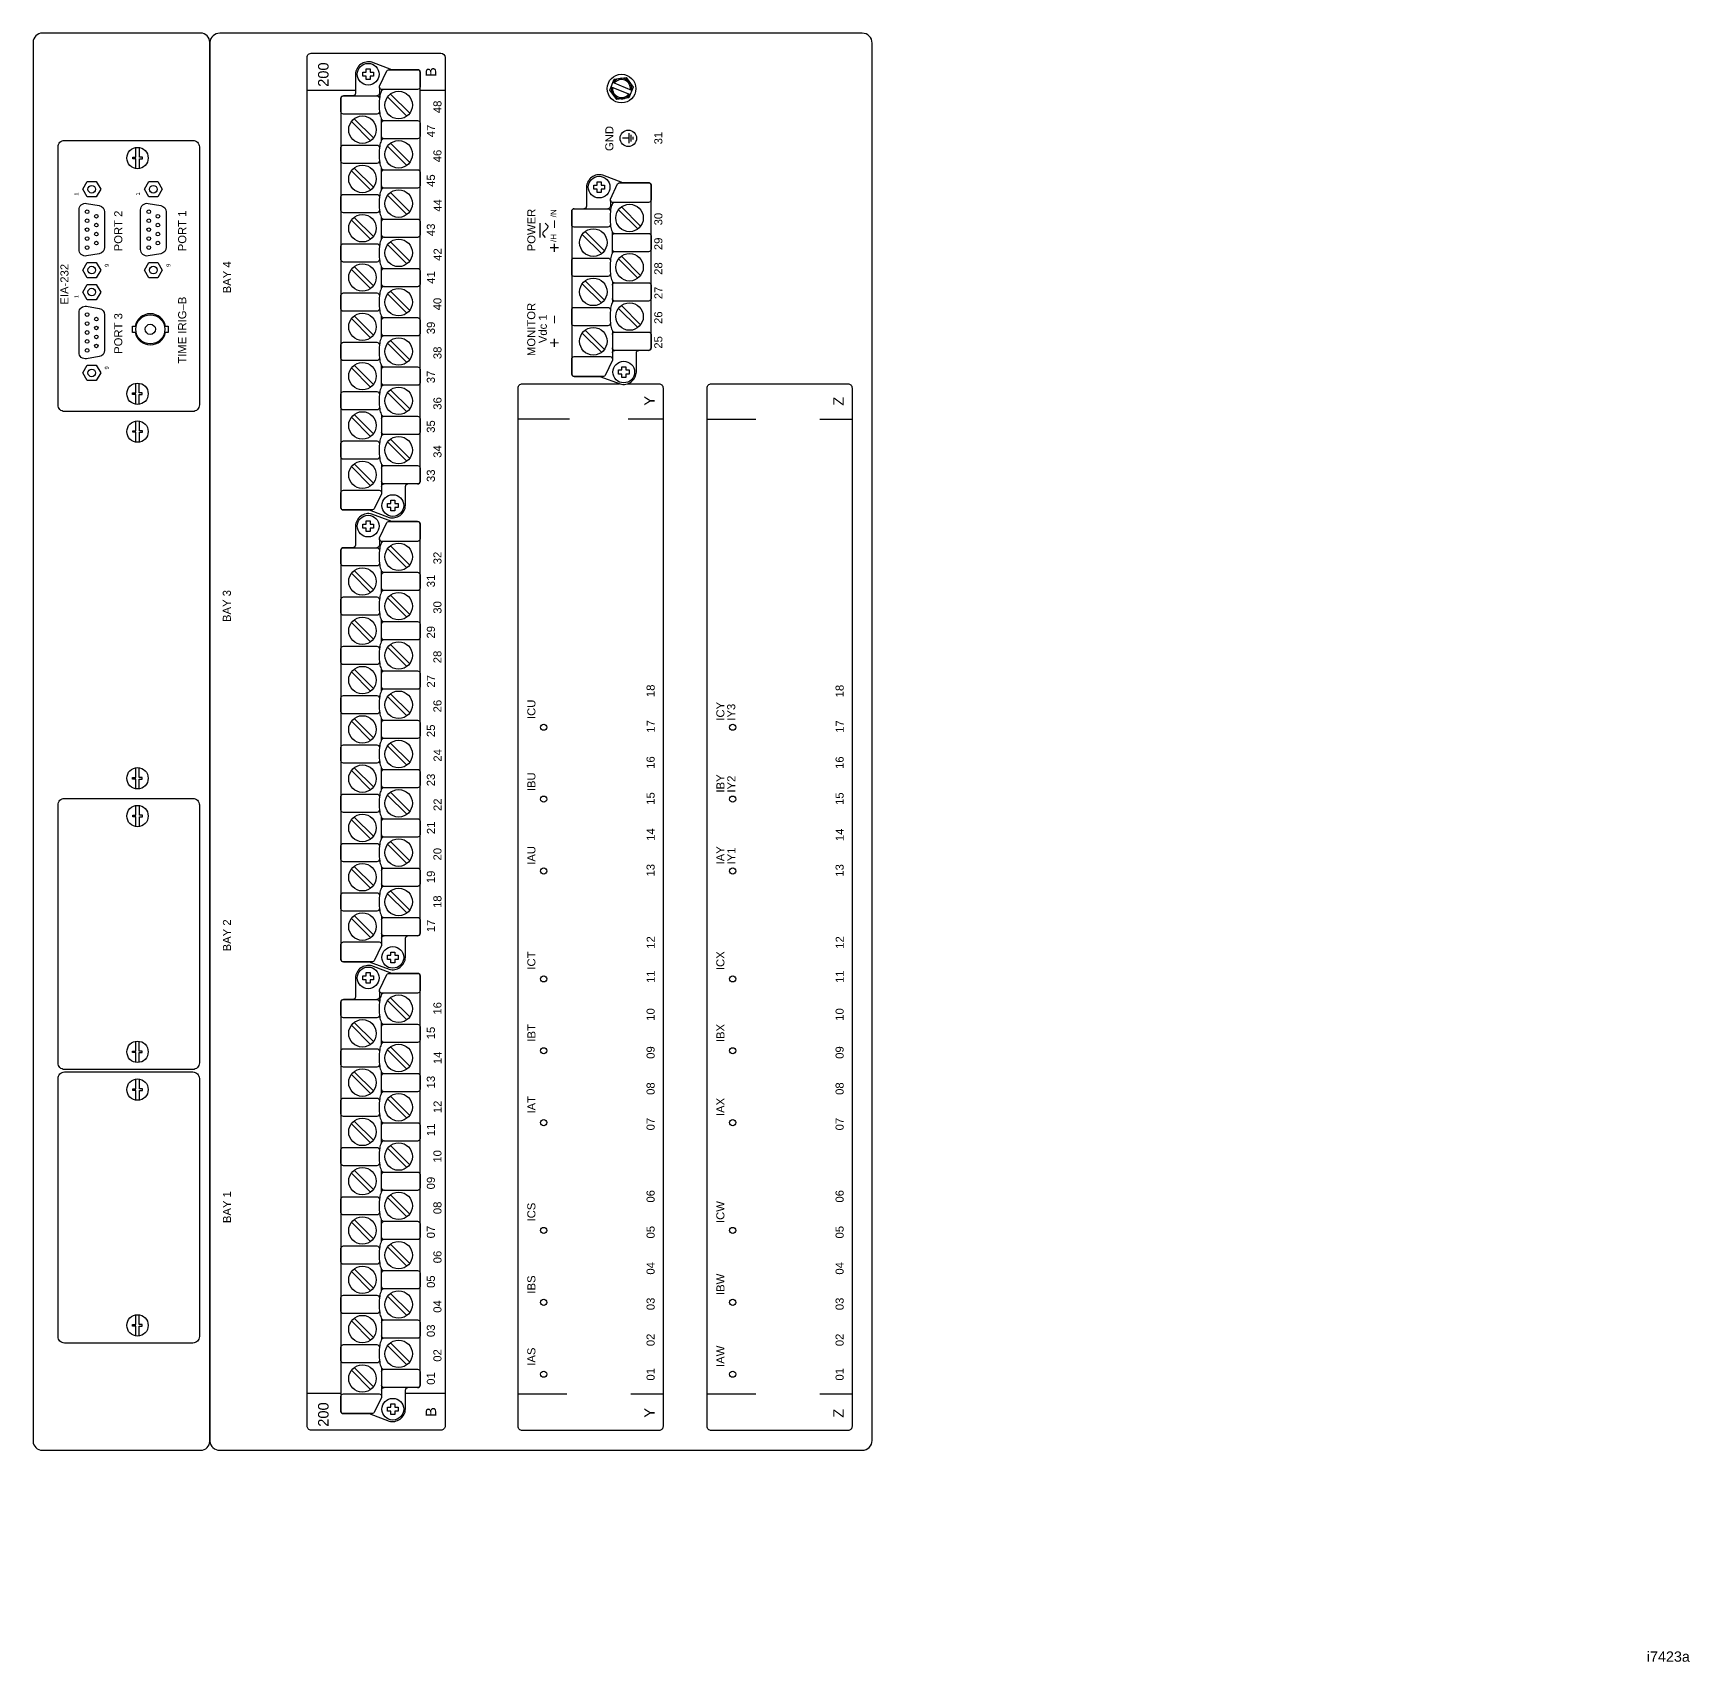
# Model space of a CAD drawing. Header units: inches. Extents: x 0.5 to 47.5, y 0.5 to 35.3.
# Drawn here: x 27.34 to 47.5, y 0.5 to 20.32 of the extents above; entities that cross this region are included whole.
import ezdxf
from ezdxf.enums import TextEntityAlignment as Align

# ---------------------------------------------------------------- set-up
doc = ezdxf.new("R2010")
doc.units = ezdxf.units.IN
doc.header["$MEASUREMENT"] = 0
doc.layers.add('5.0_____[DWG]', color=7, linetype='Continuous')
doc.styles.add('Arial', font='arial.ttf')

msp = doc.modelspace()

# ---------------------------------------------------------------- linework, layer by layer
at = {"layer": '5.0_____[DWG]'}
for points in [[(27.339, 20.214), (27.339, 3.184, 0.414214), (27.449, 3.074), (29.379, 3.074, 0.414214), (29.489, 3.184), (29.489, 20.214, 0.414214), (29.379, 20.324), (27.449, 20.324, 0.414214), (27.339, 20.214)], [(37.429, 20.324), (29.609, 20.324, 0.387512), (29.489, 20.214), (29.489, 3.184, 0.388233), (29.609, 3.074), (37.429, 3.074, 0.414215), (37.549, 3.194), (37.549, 20.204, 0.414214), (37.429, 20.324), (37.429, 20.324)], [(32.018, 14.837, 0.414213), (32.048, 14.867), (32.048, 19.849, 0.414214), (32.018, 19.879), (31.705, 19.879), (31.46, 19.97, 0.480048), (31.262, 19.825), (31.262, 19.591, -0.414214), (31.232, 19.561), (31.114, 19.561, 0.414212), (31.084, 19.531), (31.084, 19.531), (31.084, 14.55, 0.414215), (31.114, 14.52), (31.427, 14.52), (31.671, 14.429, 0.47859), (31.87, 14.574), (31.87, 14.807, -0.414214), (31.9, 14.837)], [(34.622, 19.628, 0.802179), (34.396, 19.721)], [(34.607, 19.634, 0.776676), (34.411, 19.715)], [(31.552, 19.376), (31.552, 19.368, -0.414214), (31.522, 19.338), (31.114, 19.338, -0.414214), (31.084, 19.368), (31.084, 19.531, -0.414214), (31.114, 19.561), (31.522, 19.561, -0.414214), (31.552, 19.531), (31.552, 19.524)], [(31.553, 19.668), (31.553, 19.591, -0.414214), (31.523, 19.561)], [(31.601, 19.638, 0.127742), (31.585, 19.63, 0.081668), (31.575, 19.614, 0.0591), (31.556, 19.551, 0.034646), (31.549, 19.449, 0.03436), (31.556, 19.349, 0.0591), (31.575, 19.285, 0.081668), (31.585, 19.269, 0.191033), (31.609, 19.261)], [(34.376, 19.671, 0.802175), (34.602, 19.577, 0.802175)], [(34.39, 19.665, 0.779376), (34.587, 19.584)], [(31.579, 19.231, -0.414214), (31.609, 19.261), (32.018, 19.261, -0.414214), (32.048, 19.231), (32.048, 19.068, -0.414214), (32.018, 19.038), (31.609, 19.038, -0.414214), (31.579, 19.068)], [(31.552, 18.776), (31.552, 18.768, -0.414214), (31.522, 18.738), (31.114, 18.738, -0.414214), (31.084, 18.768), (31.084, 18.931, -0.414214), (31.114, 18.961), (31.522, 18.961, -0.414214), (31.552, 18.931), (31.552, 18.924)], [(31.609, 19.039, 0.191033), (31.585, 19.03, 0.081668), (31.575, 19.014, 0.0591), (31.556, 18.951, 0.034646), (31.549, 18.849, 0.03436), (31.556, 18.749, 0.0591), (31.575, 18.685, 0.081668), (31.585, 18.669, 0.191033), (31.609, 18.661)], [(31.579, 18.631, -0.414214), (31.609, 18.661), (32.018, 18.661, -0.414214), (32.048, 18.631), (32.048, 18.468, -0.414214), (32.018, 18.438), (31.609, 18.438, -0.414214), (31.579, 18.468)], [(34.828, 16.462, 0.414213), (34.858, 16.492), (34.858, 18.474, 0.414214), (34.828, 18.504), (34.515, 18.504), (34.27, 18.595, 0.480048), (34.072, 18.45), (34.072, 18.216, -0.414214), (34.042, 18.186)], [(31.552, 18.176), (31.552, 18.168, -0.414214), (31.522, 18.138), (31.114, 18.138, -0.414214), (31.084, 18.168), (31.084, 18.331, -0.414214), (31.114, 18.361), (31.522, 18.361, -0.414214), (31.552, 18.331), (31.552, 18.324)], [(31.609, 18.439, 0.191033), (31.585, 18.43, 0.081668), (31.575, 18.414, 0.0591), (31.556, 18.351, 0.034646), (31.549, 18.249, 0.03436), (31.556, 18.149, 0.0591), (31.575, 18.085, 0.081668), (31.585, 18.069, 0.191033), (31.609, 18.061)], [(34.363, 18.001), (34.363, 17.993, -0.414214), (34.333, 17.963), (33.924, 17.963, -0.414214), (33.894, 17.993), (33.894, 18.156, -0.414214), (33.924, 18.186), (34.333, 18.186, -0.414214), (34.363, 18.156), (34.363, 18.149)], [(33.924, 18.186, 0.414212), (33.894, 18.156), (33.894, 16.175, 0.414215), (33.924, 16.145), (34.237, 16.145), (34.481, 16.054, 0.47859), (34.68, 16.199), (34.68, 16.432, -0.414214), (34.71, 16.462)], [(34.363, 18.293), (34.363, 18.216, -0.414214), (34.333, 18.186)], [(34.411, 18.263, 0.127742), (34.395, 18.255, 0.081668), (34.385, 18.24, 0.0591), (34.366, 18.176, 0.034646), (34.359, 18.074, 0.03436), (34.366, 17.974, 0.0591), (34.385, 17.91, 0.081668), (34.395, 17.894, 0.191033), (34.419, 17.886)], [(31.579, 18.031, -0.414214), (31.609, 18.061), (32.018, 18.061, -0.414214), (32.048, 18.031), (32.048, 17.868, -0.414214), (32.018, 17.838), (31.609, 17.838, -0.414214), (31.579, 17.868)], [(33.569, 18.012), (33.595, 17.986, -0.404962), (33.593, 17.948), (33.546, 17.901), (33.546, 17.901, 0.404962), (33.545, 17.863), (33.571, 17.837)], [(31.552, 17.576), (31.552, 17.568, -0.414214), (31.522, 17.538), (31.114, 17.538, -0.414214), (31.084, 17.568), (31.084, 17.731, -0.414214), (31.114, 17.761), (31.522, 17.761, -0.414214), (31.552, 17.731), (31.552, 17.724)], [(31.609, 17.839, 0.191033), (31.585, 17.83, 0.081668), (31.575, 17.814, 0.0591), (31.556, 17.751, 0.034646), (31.549, 17.649, 0.03436), (31.556, 17.549, 0.0591), (31.575, 17.485, 0.081668), (31.585, 17.469, 0.191033), (31.609, 17.461)], [(34.389, 17.856, -0.414214), (34.419, 17.886), (34.828, 17.886, -0.414214), (34.858, 17.856), (34.858, 17.693, -0.414214), (34.828, 17.663), (34.419, 17.663, -0.414214), (34.389, 17.693)], [(34.363, 17.401), (34.363, 17.393, -0.414214), (34.333, 17.363), (33.924, 17.363, -0.414214), (33.894, 17.393), (33.894, 17.556, -0.414214), (33.924, 17.586), (34.333, 17.586, -0.414214), (34.363, 17.556), (34.363, 17.549)], [(34.419, 17.664, 0.191033), (34.395, 17.655, 0.081668), (34.385, 17.64, 0.0591), (34.366, 17.576, 0.034646), (34.359, 17.474, 0.03436), (34.366, 17.374, 0.0591), (34.385, 17.31, 0.081668), (34.395, 17.294, 0.191033), (34.419, 17.286)], [(31.579, 17.431, -0.414214), (31.609, 17.461), (32.018, 17.461, -0.414214), (32.048, 17.431), (32.048, 17.268, -0.414214), (32.018, 17.238), (31.609, 17.238, -0.414214), (31.579, 17.268)], [(31.552, 16.976), (31.552, 16.968, -0.414214), (31.522, 16.938), (31.114, 16.938, -0.414214), (31.084, 16.968), (31.084, 17.131, -0.414214), (31.114, 17.161), (31.522, 17.161, -0.414214), (31.552, 17.131), (31.552, 17.124)], [(31.609, 17.239, 0.191033), (31.585, 17.23, 0.081668), (31.575, 17.214, 0.0591), (31.556, 17.151, 0.034646), (31.549, 17.049, 0.03436), (31.556, 16.949, 0.0591), (31.575, 16.885, 0.081668), (31.585, 16.869, 0.191033), (31.609, 16.861)], [(34.389, 17.256, -0.414214), (34.419, 17.286), (34.828, 17.286, -0.414214), (34.858, 17.256), (34.858, 17.093, -0.414214), (34.828, 17.063), (34.419, 17.063, -0.414214), (34.389, 17.093)], [(34.363, 16.8), (34.363, 16.792, -0.414214), (34.333, 16.762), (33.924, 16.762, -0.414214), (33.894, 16.792), (33.894, 16.955, -0.414214), (33.924, 16.985), (34.333, 16.985, -0.414214), (34.363, 16.955), (34.363, 16.948)], [(34.419, 17.063, 0.191033), (34.395, 17.055, 0.081668), (34.385, 17.039, 0.0591), (34.366, 16.975, 0.034646), (34.359, 16.874, 0.03436), (34.366, 16.773, 0.0591), (34.385, 16.709, 0.081668), (34.395, 16.694, 0.191033), (34.419, 16.685)], [(28.951, 16.756, 0.820361), (28.579, 16.756)], [(31.579, 16.831, -0.414214), (31.609, 16.861), (32.018, 16.861, -0.414214), (32.048, 16.831), (32.048, 16.668, -0.414214), (32.018, 16.638), (31.609, 16.638, -0.414214), (31.579, 16.668)], [(28.58, 16.681, 0.815611), (28.951, 16.681)], [(31.552, 16.376), (31.552, 16.368, -0.414214), (31.522, 16.338), (31.114, 16.338, -0.414214), (31.084, 16.368), (31.084, 16.531, -0.414214), (31.114, 16.561), (31.522, 16.561, -0.414214), (31.552, 16.531), (31.552, 16.524)], [(31.609, 16.639, 0.191033), (31.585, 16.63, 0.081668), (31.575, 16.614, 0.0591), (31.556, 16.551, 0.034646), (31.549, 16.449, 0.03436), (31.556, 16.349, 0.0591), (31.575, 16.285, 0.081668), (31.585, 16.269, 0.191033), (31.609, 16.261)], [(34.389, 16.702), (34.389, 16.343), (34.299, 16.158, -0.241986), (34.28, 16.145), (33.924, 16.145, -0.422157), (33.894, 16.171), (33.894, 16.356, -0.414214), (33.924, 16.386), (34.361, 16.386, -0.390527), (34.389, 16.356)], [(34.389, 16.655, -0.414214), (34.419, 16.685), (34.828, 16.685, -0.414214), (34.858, 16.655), (34.858, 16.492, -0.414214), (34.828, 16.462), (34.419, 16.462, -0.414214), (34.389, 16.492)], [(34.389, 16.432, -0.414214), (34.419, 16.462)], [(31.579, 16.231, -0.414214), (31.609, 16.261), (32.018, 16.261, -0.414214), (32.048, 16.231), (32.048, 16.068, -0.414214), (32.018, 16.038), (31.609, 16.038, -0.414214), (31.579, 16.068)], [(31.552, 15.776), (31.552, 15.768, -0.414214), (31.522, 15.738), (31.114, 15.738, -0.414214), (31.084, 15.768), (31.084, 15.931, -0.414214), (31.114, 15.961), (31.522, 15.961, -0.414214), (31.552, 15.931), (31.552, 15.924)], [(31.609, 16.039, 0.191033), (31.585, 16.03, 0.081668), (31.575, 16.014, 0.0591), (31.556, 15.951, 0.034646), (31.549, 15.849, 0.03436), (31.556, 15.749, 0.0591), (31.575, 15.685, 0.081668), (31.585, 15.669, 0.191033), (31.609, 15.661)], [(34.572, 16.056), (34.954, 16.056, -0.414214), (35.004, 16.006), (35.004, 3.364, -0.414214), (34.954, 3.314), (33.291, 3.314, -0.414214), (33.241, 3.364), (33.241, 16.006, -0.414214), (33.291, 16.056), (34.474, 16.056)], [(31.579, 15.631, -0.414214), (31.609, 15.661), (32.018, 15.661, -0.414214), (32.048, 15.631), (32.048, 15.468, -0.414214), (32.018, 15.438), (31.609, 15.438, -0.414214), (31.579, 15.468)], [(31.552, 15.175), (31.552, 15.167, -0.414214), (31.522, 15.137), (31.114, 15.137, -0.414214), (31.084, 15.167), (31.084, 15.33, -0.414214), (31.114, 15.36), (31.522, 15.36, -0.414214), (31.552, 15.33), (31.552, 15.323)], [(31.609, 15.438, 0.191033), (31.585, 15.429, 0.081668), (31.575, 15.414, 0.0591), (31.556, 15.35, 0.034646), (31.549, 15.248, 0.03436), (31.556, 15.148, 0.0591), (31.575, 15.084, 0.081668), (31.585, 15.068, 0.191033), (31.609, 15.06)], [(31.579, 15.076), (31.579, 14.718), (31.489, 14.532, -0.241986), (31.47, 14.52), (31.114, 14.52, -0.422157), (31.084, 14.546), (31.084, 14.731, -0.414214), (31.114, 14.761), (31.551, 14.761, -0.390527), (31.579, 14.731)], [(31.579, 15.03, -0.414214), (31.609, 15.06), (32.018, 15.06, -0.414214), (32.048, 15.03), (32.048, 14.867, -0.414214), (32.018, 14.837), (31.609, 14.837, -0.414214), (31.579, 14.867)], [(31.579, 14.807, -0.414214), (31.609, 14.837)], [(32.018, 9.337, 0.414213), (32.048, 9.367), (32.048, 14.349, 0.414214), (32.018, 14.379), (31.705, 14.379), (31.46, 14.47, 0.480048), (31.262, 14.325), (31.262, 14.091, -0.414214), (31.232, 14.061), (31.114, 14.061, 0.414212), (31.084, 14.031), (31.084, 14.031), (31.084, 9.05, 0.414215), (31.114, 9.02), (31.427, 9.02), (31.671, 8.929, 0.47859), (31.87, 9.074), (31.87, 9.307, -0.414214), (31.9, 9.337)], [(31.553, 14.168), (31.553, 14.091, -0.414214), (31.523, 14.061)], [(31.601, 14.138, 0.127742), (31.585, 14.13, 0.081668), (31.575, 14.114, 0.0591), (31.556, 14.051, 0.034646), (31.549, 13.949, 0.03436), (31.556, 13.849, 0.0591), (31.575, 13.785, 0.081668), (31.585, 13.769, 0.191033), (31.609, 13.761)], [(31.552, 13.876), (31.552, 13.868, -0.414214), (31.522, 13.838), (31.114, 13.838, -0.414214), (31.084, 13.868), (31.084, 14.031, -0.414214), (31.114, 14.061), (31.522, 14.061, -0.414214), (31.552, 14.031), (31.552, 14.024)], [(31.579, 13.731, -0.414214), (31.609, 13.761), (32.018, 13.761, -0.414214), (32.048, 13.731), (32.048, 13.568, -0.414214), (32.018, 13.538), (31.609, 13.538, -0.414214), (31.579, 13.568)], [(31.609, 13.539, 0.191033), (31.585, 13.53, 0.081668), (31.575, 13.514, 0.0591), (31.556, 13.451, 0.034646), (31.549, 13.349, 0.03436), (31.556, 13.249, 0.0591), (31.575, 13.185, 0.081668), (31.585, 13.169, 0.191033), (31.609, 13.161)], [(31.552, 13.276), (31.552, 13.268, -0.414214), (31.522, 13.238), (31.114, 13.238, -0.414214), (31.084, 13.268), (31.084, 13.431, -0.414214), (31.114, 13.461), (31.522, 13.461, -0.414214), (31.552, 13.431), (31.552, 13.424)], [(31.579, 13.131, -0.414214), (31.609, 13.161), (32.018, 13.161, -0.414214), (32.048, 13.131), (32.048, 12.968, -0.414214), (32.018, 12.938), (31.609, 12.938, -0.414214), (31.579, 12.968)], [(31.609, 12.939, 0.191033), (31.585, 12.93, 0.081668), (31.575, 12.914, 0.0591), (31.556, 12.851, 0.034646), (31.549, 12.749, 0.03436), (31.556, 12.649, 0.0591), (31.575, 12.585, 0.081668), (31.585, 12.569, 0.191033), (31.609, 12.561)], [(31.552, 12.676), (31.552, 12.668, -0.414214), (31.522, 12.638), (31.114, 12.638, -0.414214), (31.084, 12.668), (31.084, 12.831, -0.414214), (31.114, 12.861), (31.522, 12.861, -0.414214), (31.552, 12.831), (31.552, 12.824)], [(31.579, 12.531, -0.414214), (31.609, 12.561), (32.018, 12.561, -0.414214), (32.048, 12.531), (32.048, 12.368, -0.414214), (32.018, 12.338), (31.609, 12.338, -0.414214), (31.579, 12.368)], [(31.609, 12.339, 0.191033), (31.585, 12.33, 0.081668), (31.575, 12.314, 0.0591), (31.556, 12.251, 0.034646), (31.549, 12.149, 0.03436), (31.556, 12.049, 0.0591), (31.575, 11.985, 0.081668), (31.585, 11.969, 0.191033), (31.609, 11.961)], [(31.552, 12.076), (31.552, 12.068, -0.414214), (31.522, 12.038), (31.114, 12.038, -0.414214), (31.084, 12.068), (31.084, 12.231, -0.414214), (31.114, 12.261), (31.522, 12.261, -0.414214), (31.552, 12.231), (31.552, 12.224)], [(31.579, 11.931, -0.414214), (31.609, 11.961), (32.018, 11.961, -0.414214), (32.048, 11.931), (32.048, 11.768, -0.414214), (32.018, 11.738), (31.609, 11.738, -0.414214), (31.579, 11.768)], [(31.609, 11.739, 0.191033), (31.585, 11.73, 0.081668), (31.575, 11.714, 0.0591), (31.556, 11.651, 0.034646), (31.549, 11.549, 0.03436), (31.556, 11.449, 0.0591), (31.575, 11.385, 0.081668), (31.585, 11.369, 0.191033), (31.609, 11.361)], [(31.552, 11.476), (31.552, 11.468, -0.414214), (31.522, 11.438), (31.114, 11.438, -0.414214), (31.084, 11.468), (31.084, 11.631, -0.414214), (31.114, 11.661), (31.522, 11.661, -0.414214), (31.552, 11.631), (31.552, 11.624)], [(31.579, 11.331, -0.414214), (31.609, 11.361), (32.018, 11.361, -0.414214), (32.048, 11.331), (32.048, 11.168, -0.414214), (32.018, 11.138), (31.609, 11.138, -0.414214), (31.579, 11.168)], [(31.609, 11.139, 0.191033), (31.585, 11.13, 0.081668), (31.575, 11.114, 0.0591), (31.556, 11.051, 0.034646), (31.549, 10.949, 0.03436), (31.556, 10.849, 0.0591), (31.575, 10.785, 0.081668), (31.585, 10.769, 0.191033), (31.609, 10.761)], [(31.552, 10.876), (31.552, 10.868, -0.414214), (31.522, 10.838), (31.114, 10.838, -0.414214), (31.084, 10.868), (31.084, 11.031, -0.414214), (31.114, 11.061), (31.522, 11.061, -0.414214), (31.552, 11.031), (31.552, 11.024)], [(31.579, 10.731, -0.414214), (31.609, 10.761), (32.018, 10.761, -0.414214), (32.048, 10.731), (32.048, 10.568, -0.414214), (32.018, 10.538), (31.609, 10.538, -0.414214), (31.579, 10.568)], [(31.609, 10.539, 0.191033), (31.585, 10.53, 0.081668), (31.575, 10.514, 0.0591), (31.556, 10.451, 0.034646), (31.549, 10.349, 0.03436), (31.556, 10.249, 0.0591), (31.575, 10.185, 0.081668), (31.585, 10.169, 0.191033), (31.609, 10.161)], [(31.552, 10.276), (31.552, 10.268, -0.414214), (31.522, 10.238), (31.114, 10.238, -0.414214), (31.084, 10.268), (31.084, 10.431, -0.414214), (31.114, 10.461), (31.522, 10.461, -0.414214), (31.552, 10.431), (31.552, 10.424)], [(31.579, 10.131, -0.414214), (31.609, 10.161), (32.018, 10.161, -0.414214), (32.048, 10.131), (32.048, 9.968, -0.414214), (32.018, 9.938), (31.609, 9.938, -0.414214), (31.579, 9.968)], [(31.609, 9.938, 0.191033), (31.585, 9.929, 0.081668), (31.575, 9.914, 0.0591), (31.556, 9.85, 0.034646), (31.549, 9.748, 0.03436), (31.556, 9.648, 0.0591), (31.575, 9.584, 0.081668), (31.585, 9.568, 0.191033), (31.609, 9.56)], [(31.552, 9.675), (31.552, 9.667, -0.414214), (31.522, 9.637), (31.114, 9.637, -0.414214), (31.084, 9.667), (31.084, 9.83, -0.414214), (31.114, 9.86), (31.522, 9.86, -0.414214), (31.552, 9.83), (31.552, 9.823)], [(31.579, 9.576), (31.579, 9.218), (31.489, 9.032, -0.241986), (31.47, 9.02), (31.114, 9.02, -0.422157), (31.084, 9.046), (31.084, 9.231, -0.414214), (31.114, 9.261), (31.551, 9.261, -0.390527), (31.579, 9.231)], [(31.579, 9.53, -0.414214), (31.609, 9.56), (32.018, 9.56, -0.414214), (32.048, 9.53), (32.048, 9.367, -0.414214), (32.018, 9.337), (31.609, 9.337, -0.414214), (31.579, 9.367)], [(31.579, 9.307, -0.414214), (31.609, 9.337)], [(32.018, 3.837, 0.414213), (32.048, 3.867), (32.048, 8.849, 0.414214), (32.018, 8.879), (31.705, 8.879), (31.46, 8.97, 0.480048), (31.262, 8.825), (31.262, 8.591, -0.414214), (31.232, 8.561), (31.114, 8.561, 0.414212), (31.084, 8.531), (31.084, 8.531), (31.084, 3.55, 0.414215), (31.114, 3.52), (31.427, 3.52), (31.671, 3.429, 0.47859), (31.87, 3.574), (31.87, 3.807, -0.414214), (31.9, 3.837)], [(31.552, 8.376), (31.552, 8.368, -0.414214), (31.522, 8.338), (31.114, 8.338, -0.414214), (31.084, 8.368), (31.084, 8.531, -0.414214), (31.114, 8.561), (31.522, 8.561, -0.414214), (31.552, 8.531), (31.552, 8.524)], [(31.553, 8.668), (31.553, 8.591, -0.414214), (31.523, 8.561)], [(31.601, 8.638, 0.127742), (31.585, 8.63, 0.081668), (31.575, 8.615, 0.0591), (31.556, 8.551, 0.034646), (31.549, 8.449, 0.03436), (31.556, 8.349, 0.0591), (31.575, 8.285, 0.081668), (31.585, 8.269, 0.191033), (31.609, 8.261)], [(31.579, 8.231, -0.414214), (31.609, 8.261), (32.018, 8.261, -0.414214), (32.048, 8.231), (32.048, 8.068, -0.414214), (32.018, 8.038), (31.609, 8.038, -0.414214), (31.579, 8.068)], [(31.552, 7.776), (31.552, 7.768, -0.414214), (31.522, 7.738), (31.114, 7.738, -0.414214), (31.084, 7.768), (31.084, 7.931, -0.414214), (31.114, 7.961), (31.522, 7.961, -0.414214), (31.552, 7.931), (31.552, 7.924)], [(31.609, 8.039, 0.191033), (31.585, 8.03, 0.081668), (31.575, 8.014, 0.0591), (31.556, 7.951, 0.034646), (31.549, 7.849, 0.03436), (31.556, 7.749, 0.0591), (31.575, 7.685, 0.081668), (31.585, 7.669, 0.191033), (31.609, 7.661)], [(31.579, 7.631, -0.414214), (31.609, 7.661), (32.018, 7.661, -0.414214), (32.048, 7.631), (32.048, 7.468, -0.414214), (32.018, 7.438), (31.609, 7.438, -0.414214), (31.579, 7.468)], [(31.552, 7.176), (31.552, 7.168, -0.414214), (31.522, 7.138), (31.114, 7.138, -0.414214), (31.084, 7.168), (31.084, 7.331, -0.414214), (31.114, 7.361), (31.522, 7.361, -0.414214), (31.552, 7.331), (31.552, 7.324)], [(31.609, 7.439, 0.191033), (31.585, 7.43, 0.081668), (31.575, 7.414, 0.0591), (31.556, 7.351, 0.034646), (31.549, 7.249, 0.03436), (31.556, 7.149, 0.0591), (31.575, 7.085, 0.081668), (31.585, 7.069, 0.191033), (31.609, 7.061)], [(31.579, 7.031, -0.414214), (31.609, 7.061), (32.018, 7.061, -0.414214), (32.048, 7.031), (32.048, 6.868, -0.414214), (32.018, 6.838), (31.609, 6.838, -0.414214), (31.579, 6.868)], [(31.552, 6.576), (31.552, 6.568, -0.414214), (31.522, 6.538), (31.114, 6.538, -0.414214), (31.084, 6.568), (31.084, 6.731, -0.414214), (31.114, 6.761), (31.522, 6.761, -0.414214), (31.552, 6.731), (31.552, 6.724)], [(31.609, 6.839, 0.191033), (31.585, 6.83, 0.081668), (31.575, 6.814, 0.0591), (31.556, 6.751, 0.034646), (31.549, 6.649, 0.03436), (31.556, 6.549, 0.0591), (31.575, 6.485, 0.081668), (31.585, 6.469, 0.191033), (31.609, 6.461)], [(31.579, 6.431, -0.414214), (31.609, 6.461), (32.018, 6.461, -0.414214), (32.048, 6.431), (32.048, 6.268, -0.414214), (32.018, 6.238), (31.609, 6.238, -0.414214), (31.579, 6.268)], [(31.552, 5.976), (31.552, 5.968, -0.414214), (31.522, 5.938), (31.114, 5.938, -0.414214), (31.084, 5.968), (31.084, 6.131, -0.414214), (31.114, 6.161), (31.522, 6.161, -0.414214), (31.552, 6.131), (31.552, 6.124)], [(31.609, 6.239, 0.191033), (31.585, 6.23, 0.081668), (31.575, 6.214, 0.0591), (31.556, 6.151, 0.034646), (31.549, 6.049, 0.03436), (31.556, 5.949, 0.0591), (31.575, 5.885, 0.081668), (31.585, 5.869, 0.191033), (31.609, 5.861)], [(31.579, 5.831, -0.414214), (31.609, 5.861), (32.018, 5.861, -0.414214), (32.048, 5.831), (32.048, 5.668, -0.414214), (32.018, 5.638), (31.609, 5.638, -0.414214), (31.579, 5.668)], [(31.552, 5.376), (31.552, 5.368, -0.414214), (31.522, 5.338), (31.114, 5.338, -0.414214), (31.084, 5.368), (31.084, 5.531, -0.414214), (31.114, 5.561), (31.522, 5.561, -0.414214), (31.552, 5.531), (31.552, 5.524)], [(31.609, 5.639, 0.191033), (31.585, 5.63, 0.081668), (31.575, 5.614, 0.0591), (31.556, 5.551, 0.034646), (31.549, 5.449, 0.03436), (31.556, 5.349, 0.0591), (31.575, 5.285, 0.081668), (31.585, 5.269, 0.191033), (31.609, 5.261)], [(31.579, 5.231, -0.414214), (31.609, 5.261), (32.018, 5.261, -0.414214), (32.048, 5.231), (32.048, 5.068, -0.414214), (32.018, 5.038), (31.609, 5.038, -0.414214), (31.579, 5.068)], [(31.552, 4.776), (31.552, 4.768, -0.414214), (31.522, 4.738), (31.114, 4.738, -0.414214), (31.084, 4.768), (31.084, 4.931, -0.414214), (31.114, 4.961), (31.522, 4.961, -0.414214), (31.552, 4.931), (31.552, 4.924)], [(31.609, 5.039, 0.191033), (31.585, 5.03, 0.081668), (31.575, 5.014, 0.0591), (31.556, 4.951, 0.034646), (31.549, 4.849, 0.03436), (31.556, 4.749, 0.0591), (31.575, 4.685, 0.081668), (31.585, 4.669, 0.191033), (31.609, 4.661)], [(31.579, 4.631, -0.414214), (31.609, 4.661), (32.018, 4.661, -0.414214), (32.048, 4.631), (32.048, 4.468, -0.414214), (32.018, 4.438), (31.609, 4.438, -0.414214), (31.579, 4.468)], [(31.609, 4.438, 0.191033), (31.585, 4.429, 0.081668), (31.575, 4.414, 0.0591), (31.556, 4.35, 0.034646), (31.549, 4.248, 0.03436), (31.556, 4.148, 0.0591), (31.575, 4.084, 0.081668), (31.585, 4.068, 0.191033), (31.609, 4.06)], [(31.552, 4.175), (31.552, 4.167, -0.414214), (31.522, 4.137), (31.114, 4.137, -0.414214), (31.084, 4.167), (31.084, 4.33, -0.414214), (31.114, 4.36), (31.522, 4.36, -0.414214), (31.552, 4.33), (31.552, 4.323)], [(31.579, 4.076), (31.579, 3.718), (31.489, 3.532, -0.241986), (31.47, 3.52), (31.114, 3.52, -0.422157), (31.084, 3.546), (31.084, 3.731, -0.414214), (31.114, 3.761), (31.551, 3.761, -0.390527), (31.579, 3.731)], [(31.579, 4.03, -0.414214), (31.609, 4.06), (32.018, 4.06, -0.414214), (32.048, 4.03), (32.048, 3.867, -0.414214), (32.018, 3.837), (31.609, 3.837, -0.414214), (31.579, 3.867)], [(31.579, 3.807, -0.414214), (31.609, 3.837)]]:
    msp.add_lwpolyline(points, format="xyb", dxfattribs=at)
for points in [[(30.672, 3.369), (30.672, 20.029, -0.468367), (30.732, 20.079), (32.302, 20.079, -0.414132), (32.352, 20.029), (32.352, 3.369, -0.414214), (32.302, 3.319), (30.722, 3.319, -0.414287)], [(32.048, 19.852), (32.048, 19.668, -0.414214), (32.018, 19.638), (31.581, 19.638, -0.390527), (31.553, 19.668), (31.553, 19.68), (31.642, 19.866, -0.241514), (31.662, 19.879), (32.018, 19.879, -0.422157)], [(27.642, 15.799), (27.642, 18.939, -0.414214), (27.722, 19.019), (29.282, 19.019, -0.414214), (29.362, 18.939), (29.362, 15.799, -0.414214), (29.282, 15.719), (27.722, 15.719, -0.414214)], [(34.858, 18.477), (34.858, 18.293, -0.414214), (34.828, 18.263), (34.391, 18.263, -0.390527), (34.363, 18.293), (34.363, 18.305), (34.452, 18.491, -0.241514), (34.472, 18.504), (34.828, 18.504, -0.422157)], [(27.897, 17.69), (27.897, 18.174, -0.46318), (27.989, 18.252), (28.143, 18.225, -0.363045), (28.208, 18.147), (28.208, 17.717, -0.360245), (28.143, 17.639), (27.989, 17.612, -0.463312)], [(28.647, 17.69), (28.647, 18.174, -0.46318), (28.739, 18.252), (28.893, 18.225, -0.363045), (28.958, 18.147), (28.958, 17.717, -0.360245), (28.893, 17.639), (28.739, 17.612, -0.463312)], [(27.897, 16.438), (27.897, 16.922, -0.46318), (27.989, 17), (28.143, 16.973, -0.363045), (28.208, 16.895), (28.208, 16.465, -0.360245), (28.143, 16.387), (27.989, 16.36, -0.463312)], [(35.541, 3.364), (35.541, 16.006, -0.414214), (35.591, 16.056), (37.254, 16.056, -0.414214), (37.304, 16.006), (37.304, 3.364, -0.414214), (37.254, 3.314), (35.591, 3.314, -0.414214)], [(32.048, 14.352), (32.048, 14.168, -0.414214), (32.018, 14.138), (31.581, 14.138, -0.390527), (31.553, 14.168), (31.553, 14.18), (31.642, 14.366, -0.241514), (31.662, 14.379), (32.018, 14.379, -0.422157)], [(27.642, 7.789), (27.642, 10.929, -0.414214), (27.722, 11.009), (29.282, 11.009, -0.414214), (29.362, 10.929), (29.362, 7.789, -0.414214), (29.282, 7.709), (27.722, 7.709, -0.414214)], [(32.048, 8.852), (32.048, 8.668, -0.414214), (32.018, 8.638), (31.581, 8.638, -0.390527), (31.553, 8.668), (31.553, 8.68), (31.642, 8.866, -0.241514), (31.662, 8.879), (32.018, 8.879, -0.422157)], [(27.642, 4.459), (27.642, 7.599, -0.414214), (27.722, 7.679), (29.282, 7.679, -0.414214), (29.362, 7.599), (29.362, 4.459, -0.414214), (29.282, 4.379), (27.722, 4.379, -0.414214)]]:
    msp.add_lwpolyline(points, format="xyb", close=True, dxfattribs=at)
for points in [[(31.391, 19.799), (31.351, 19.799), (31.351, 19.849), (31.391, 19.849), (31.391, 19.889), (31.441, 19.889), (31.441, 19.849), (31.481, 19.849), (31.481, 19.799), (31.441, 19.799), (31.441, 19.759), (31.391, 19.759)], [(34.444, 19.516), (34.356, 19.631), (34.411, 19.764), (34.554, 19.783), (34.642, 19.668), (34.587, 19.535)], [(27.944, 18.424), (27.998, 18.518), (28.107, 18.518), (28.161, 18.424), (28.107, 18.33), (27.998, 18.33)], [(28.694, 18.424), (28.748, 18.518), (28.857, 18.518), (28.911, 18.424), (28.857, 18.33), (28.748, 18.33)], [(34.201, 18.425), (34.161, 18.425), (34.161, 18.475), (34.201, 18.475), (34.201, 18.515), (34.251, 18.515), (34.251, 18.475), (34.291, 18.475), (34.291, 18.425), (34.251, 18.425), (34.251, 18.384), (34.201, 18.384)], [(27.944, 17.44), (27.998, 17.534), (28.107, 17.534), (28.161, 17.44), (28.107, 17.346), (27.998, 17.346)], [(28.694, 17.44), (28.748, 17.534), (28.857, 17.534), (28.911, 17.44), (28.857, 17.346), (28.748, 17.346)], [(27.944, 17.172), (27.998, 17.266), (28.107, 17.266), (28.161, 17.172), (28.107, 17.078), (27.998, 17.078)], [(27.944, 16.188), (27.998, 16.282), (28.107, 16.282), (28.161, 16.188), (28.107, 16.094), (27.998, 16.094)], [(34.501, 16.174), (34.461, 16.174), (34.461, 16.224), (34.501, 16.224), (34.501, 16.264), (34.551, 16.264), (34.551, 16.224), (34.591, 16.224), (34.591, 16.174), (34.551, 16.174), (34.551, 16.134), (34.501, 16.134)], [(31.691, 14.549), (31.651, 14.549), (31.651, 14.599), (31.691, 14.599), (31.691, 14.639), (31.741, 14.639), (31.741, 14.599), (31.781, 14.599), (31.781, 14.549), (31.741, 14.549), (31.741, 14.509), (31.691, 14.509)], [(31.391, 14.299), (31.351, 14.299), (31.351, 14.349), (31.391, 14.349), (31.391, 14.389), (31.441, 14.389), (31.441, 14.349), (31.481, 14.349), (31.481, 14.299), (31.441, 14.299), (31.441, 14.259), (31.391, 14.259)], [(31.691, 9.049), (31.651, 9.049), (31.651, 9.099), (31.691, 9.099), (31.691, 9.139), (31.741, 9.139), (31.741, 9.099), (31.781, 9.099), (31.781, 9.049), (31.741, 9.049), (31.741, 9.009), (31.691, 9.009)], [(31.391, 8.799), (31.351, 8.799), (31.351, 8.849), (31.391, 8.849), (31.391, 8.889), (31.441, 8.889), (31.441, 8.849), (31.481, 8.849), (31.481, 8.799), (31.441, 8.799), (31.441, 8.759), (31.391, 8.759)], [(31.691, 3.549), (31.651, 3.549), (31.651, 3.599), (31.691, 3.599), (31.691, 3.639), (31.741, 3.639), (31.741, 3.599), (31.781, 3.599), (31.781, 3.549), (31.741, 3.549), (31.741, 3.509), (31.691, 3.509)]]:
    msp.add_lwpolyline(points, close=True, dxfattribs=at)
for points in [[(30.672, 19.629), (31.262, 19.629)], [(31.579, 19.638), (31.579, 19.621)], [(31.687, 19.583), (31.921, 19.349)], [(32.048, 19.629), (32.352, 19.629)], [(34.373, 19.672), (34.604, 19.576)], [(34.625, 19.626), (34.394, 19.722)], [(31.653, 19.55), (31.887, 19.315)], [(31.212, 19.249), (31.446, 19.015)], [(31.246, 19.282), (31.48, 19.048)], [(31.579, 19.022), (31.579, 19.277)], [(31.687, 18.983), (31.921, 18.749)], [(34.592, 19.044), (34.512, 19.044)], [(34.592, 18.983), (34.592, 19.108)], [(34.617, 19.007), (34.617, 19.086)], [(34.642, 19.031), (34.642, 19.06)], [(28.587, 18.676), (28.587, 18.795), (28.551, 18.795), (28.551, 18.814), (28.587, 18.814), (28.587, 18.932)], [(28.632, 18.676), (28.632, 18.795), (28.668, 18.795), (28.668, 18.814), (28.632, 18.814), (28.632, 18.932)], [(31.653, 18.95), (31.887, 18.715)], [(31.212, 18.649), (31.446, 18.415)], [(31.246, 18.682), (31.48, 18.448)], [(31.579, 18.422), (31.579, 18.677)], [(31.653, 18.35), (31.887, 18.115)], [(31.687, 18.383), (31.921, 18.149)], [(34.389, 18.263), (34.389, 18.246)], [(34.463, 18.175), (34.697, 17.941)], [(34.497, 18.208), (34.731, 17.974)], [(31.212, 18.049), (31.446, 17.815)], [(31.246, 18.082), (31.48, 17.848)], [(31.579, 17.822), (31.579, 18.077)], [(33.509, 17.836), (33.509, 18.013)], [(31.653, 17.75), (31.887, 17.515)], [(31.687, 17.783), (31.921, 17.549)], [(34.022, 17.874), (34.256, 17.64)], [(34.056, 17.908), (34.29, 17.673)], [(34.389, 17.647), (34.389, 17.902)], [(34.463, 17.575), (34.697, 17.341)], [(34.497, 17.608), (34.731, 17.374)], [(31.212, 17.449), (31.446, 17.215)], [(31.246, 17.482), (31.48, 17.248)], [(31.579, 17.222), (31.579, 17.477)], [(31.653, 17.15), (31.887, 16.915)], [(31.687, 17.183), (31.921, 16.949)], [(34.022, 17.274), (34.256, 17.04)], [(34.056, 17.308), (34.29, 17.073)], [(34.389, 17.302), (34.389, 17.047)], [(34.463, 16.974), (34.697, 16.74)], [(34.497, 17.007), (34.731, 16.773)], [(28.593, 16.681), (28.547, 16.681), (28.547, 16.756), (28.592, 16.756)], [(28.938, 16.756), (28.983, 16.756), (28.983, 16.681), (28.938, 16.681)], [(31.212, 16.849), (31.446, 16.615)], [(31.246, 16.882), (31.48, 16.648)], [(31.579, 16.622), (31.579, 16.877)], [(31.653, 16.55), (31.887, 16.315)], [(31.687, 16.583), (31.921, 16.349)], [(34.022, 16.673), (34.256, 16.439)], [(34.056, 16.707), (34.29, 16.473)], [(31.212, 16.249), (31.446, 16.015)], [(31.246, 16.282), (31.48, 16.048)], [(31.579, 16.022), (31.579, 16.277)], [(28.587, 15.806), (28.587, 15.925), (28.55, 15.925), (28.55, 15.944), (28.587, 15.944), (28.587, 16.062)], [(28.631, 15.806), (28.631, 15.925), (28.667, 15.925), (28.667, 15.944), (28.631, 15.944), (28.631, 16.062)], [(31.653, 15.95), (31.887, 15.715)], [(31.687, 15.983), (31.921, 15.749)], [(28.587, 15.346), (28.587, 15.465), (28.551, 15.465), (28.551, 15.484), (28.587, 15.484), (28.587, 15.602)], [(28.632, 15.346), (28.632, 15.465), (28.668, 15.465), (28.668, 15.484), (28.632, 15.484), (28.632, 15.602)], [(31.212, 15.649), (31.446, 15.415)], [(31.246, 15.682), (31.48, 15.448)], [(31.579, 15.677), (31.579, 15.421)], [(33.241, 15.629), (33.866, 15.629)], [(34.581, 15.629), (35.004, 15.629)], [(35.541, 15.626), (36.134, 15.626)], [(36.914, 15.626), (37.304, 15.626)], [(31.653, 15.349), (31.887, 15.115)], [(31.687, 15.382), (31.921, 15.148)], [(31.212, 15.048), (31.446, 14.814)], [(31.246, 15.082), (31.48, 14.847)], [(31.579, 14.138), (31.579, 14.121)], [(31.653, 14.05), (31.887, 13.815)], [(31.687, 14.083), (31.921, 13.849)], [(31.212, 13.749), (31.446, 13.515)], [(31.246, 13.782), (31.48, 13.548)], [(31.579, 13.522), (31.579, 13.777)], [(31.653, 13.45), (31.887, 13.215)], [(31.687, 13.483), (31.921, 13.249)], [(31.212, 13.149), (31.446, 12.915)], [(31.246, 13.182), (31.48, 12.948)], [(31.579, 12.922), (31.579, 13.177)], [(31.653, 12.85), (31.887, 12.615)], [(31.687, 12.883), (31.921, 12.649)], [(31.212, 12.549), (31.446, 12.315)], [(31.246, 12.582), (31.48, 12.348)], [(31.579, 12.322), (31.579, 12.577)], [(31.653, 12.25), (31.887, 12.015)], [(31.687, 12.283), (31.921, 12.049)], [(31.212, 11.949), (31.446, 11.715)], [(31.246, 11.982), (31.48, 11.748)], [(31.579, 11.722), (31.579, 11.977)], [(31.653, 11.65), (31.887, 11.415)], [(31.687, 11.683), (31.921, 11.449)], [(28.587, 11.126), (28.587, 11.245), (28.55, 11.245), (28.55, 11.264), (28.587, 11.264), (28.587, 11.382)], [(28.631, 11.126), (28.631, 11.245), (28.667, 11.245), (28.667, 11.264), (28.631, 11.264), (28.631, 11.382)], [(31.212, 11.349), (31.446, 11.115)], [(31.246, 11.382), (31.48, 11.148)], [(31.579, 11.122), (31.579, 11.377)], [(28.587, 10.666), (28.587, 10.785), (28.551, 10.785), (28.551, 10.804), (28.587, 10.804), (28.587, 10.922)], [(28.632, 10.666), (28.632, 10.785), (28.668, 10.785), (28.668, 10.804), (28.632, 10.804), (28.632, 10.922)], [(31.653, 11.05), (31.887, 10.815)], [(31.687, 11.083), (31.921, 10.849)], [(31.212, 10.749), (31.446, 10.515)], [(31.246, 10.782), (31.48, 10.548)], [(31.579, 10.522), (31.579, 10.777)], [(31.653, 10.45), (31.887, 10.215)], [(31.687, 10.483), (31.921, 10.249)], [(31.212, 10.149), (31.446, 9.915)], [(31.246, 10.182), (31.48, 9.948)], [(31.579, 10.177), (31.579, 9.921)], [(31.687, 9.882), (31.921, 9.648)], [(31.653, 9.849), (31.887, 9.615)], [(31.212, 9.548), (31.446, 9.314)], [(31.246, 9.582), (31.48, 9.347)], [(31.579, 8.638), (31.579, 8.621)], [(31.653, 8.55), (31.887, 8.315)], [(31.687, 8.583), (31.921, 8.349)], [(31.246, 8.282), (31.48, 8.048)], [(31.579, 8.022), (31.579, 8.277)], [(31.212, 8.249), (31.446, 8.015)], [(28.587, 7.796), (28.587, 7.915), (28.55, 7.915), (28.55, 7.934), (28.587, 7.934), (28.587, 8.052)], [(28.631, 7.796), (28.631, 7.915), (28.667, 7.915), (28.667, 7.934), (28.631, 7.934), (28.631, 8.052)], [(31.653, 7.95), (31.887, 7.715)], [(31.687, 7.983), (31.921, 7.749)], [(31.246, 7.682), (31.48, 7.448)], [(31.579, 7.422), (31.579, 7.677)], [(28.587, 7.336), (28.587, 7.455), (28.551, 7.455), (28.551, 7.474), (28.587, 7.474), (28.587, 7.592)], [(28.632, 7.336), (28.632, 7.455), (28.668, 7.455), (28.668, 7.474), (28.632, 7.474), (28.632, 7.592)], [(31.212, 7.649), (31.446, 7.415)], [(31.653, 7.35), (31.887, 7.115)], [(31.687, 7.383), (31.921, 7.149)], [(31.246, 7.082), (31.48, 6.848)], [(31.579, 6.822), (31.579, 7.077)], [(31.212, 7.049), (31.446, 6.815)], [(31.653, 6.75), (31.887, 6.515)], [(31.687, 6.783), (31.921, 6.549)], [(31.246, 6.482), (31.48, 6.248)], [(31.579, 6.222), (31.579, 6.477)], [(31.212, 6.449), (31.446, 6.215)], [(31.653, 6.15), (31.887, 5.915)], [(31.687, 6.183), (31.921, 5.949)], [(31.212, 5.849), (31.446, 5.615)], [(31.246, 5.882), (31.48, 5.648)], [(31.579, 5.622), (31.579, 5.877)], [(31.653, 5.55), (31.887, 5.315)], [(31.687, 5.583), (31.921, 5.349)], [(31.212, 5.249), (31.446, 5.015)], [(31.246, 5.282), (31.48, 5.048)], [(31.579, 5.022), (31.579, 5.277)], [(31.653, 4.95), (31.887, 4.715)], [(31.687, 4.983), (31.921, 4.749)], [(28.587, 4.466), (28.587, 4.585), (28.55, 4.585), (28.55, 4.604), (28.587, 4.604), (28.587, 4.722)], [(28.631, 4.466), (28.631, 4.585), (28.667, 4.585), (28.667, 4.604), (28.631, 4.604), (28.631, 4.722)], [(31.212, 4.649), (31.446, 4.415)], [(31.246, 4.682), (31.48, 4.448)], [(31.579, 4.677), (31.579, 4.421)], [(31.653, 4.349), (31.887, 4.115)], [(31.687, 4.382), (31.921, 4.148)], [(31.212, 4.048), (31.446, 3.814)], [(31.246, 4.082), (31.48, 3.847)], [(30.672, 3.769), (31.084, 3.769)], [(31.87, 3.769), (32.352, 3.769)], [(33.241, 3.763), (33.834, 3.763)], [(34.614, 3.763), (35.004, 3.763)], [(35.541, 3.761), (36.134, 3.761)], [(36.914, 3.761), (37.304, 3.761)]]:
    msp.add_lwpolyline(points, dxfattribs=at)
for centre, radius in [((31.416, 19.824), 0.132), ((34.499, 19.649), 0.174), ((31.787, 19.449), 0.167), ((31.346, 19.149), 0.167), ((31.787, 18.849), 0.167), ((34.582, 19.044), 0.1), ((28.609, 18.804), 0.13), ((31.346, 18.549), 0.167), ((34.226, 18.45), 0.132), ((28.052, 18.424), 0.047), ((28.802, 18.424), 0.047), ((31.787, 18.249), 0.167), ((27.996, 18.15), 0.0225), ((28.746, 18.15), 0.0225), ((34.597, 18.074), 0.167), ((27.996, 18.041), 0.0225), ((27.996, 17.932), 0.0225), ((28.108, 18.096), 0.0225), ((28.108, 17.987), 0.0225), ((28.746, 18.041), 0.0225), ((28.746, 17.932), 0.0225), ((28.858, 18.096), 0.0225), ((28.858, 17.987), 0.0225), ((31.346, 17.949), 0.167), ((27.996, 17.823), 0.0225), ((28.108, 17.878), 0.0225), ((28.108, 17.768), 0.0225), ((28.746, 17.823), 0.0225), ((28.858, 17.878), 0.0225), ((28.858, 17.768), 0.0225), ((31.787, 17.649), 0.167), ((34.156, 17.774), 0.167), ((27.996, 17.714), 0.0225), ((28.746, 17.714), 0.0225), ((34.597, 17.474), 0.167), ((28.052, 17.44), 0.047), ((28.802, 17.44), 0.047), ((31.346, 17.349), 0.167), ((34.156, 17.174), 0.167), ((28.052, 17.172), 0.047), ((31.787, 17.049), 0.167), ((34.597, 16.874), 0.167), ((27.996, 16.898), 0.0225), ((27.996, 16.789), 0.0225), ((28.108, 16.844), 0.0225), ((28.108, 16.735), 0.0225), ((28.765, 16.719), 0.177), ((28.765, 16.719), 0.0625), ((31.346, 16.749), 0.167), ((34.156, 16.573), 0.167), ((27.996, 16.68), 0.0225), ((27.996, 16.571), 0.0225), ((28.108, 16.626), 0.0225), ((28.108, 16.516), 0.0225), ((31.787, 16.449), 0.167), ((27.996, 16.462), 0.0225), ((34.526, 16.199), 0.132), ((28.052, 16.188), 0.047), ((31.346, 16.149), 0.167), ((28.609, 15.934), 0.13), ((31.787, 15.849), 0.167), ((28.609, 15.474), 0.13), ((31.346, 15.549), 0.167), ((31.787, 15.248), 0.167), ((31.346, 14.948), 0.167), ((31.716, 14.574), 0.132), ((31.416, 14.324), 0.132), ((31.787, 13.949), 0.167), ((31.346, 13.649), 0.167), ((31.787, 13.349), 0.167), ((31.346, 13.049), 0.167), ((31.787, 12.749), 0.167), ((31.346, 12.449), 0.167), ((31.787, 12.149), 0.167), ((31.346, 11.849), 0.167), ((33.552, 11.875), 0.0375), ((35.852, 11.875), 0.0375), ((31.787, 11.549), 0.167), ((28.609, 11.254), 0.13), ((31.346, 11.249), 0.167), ((31.787, 10.949), 0.167), ((28.609, 10.794), 0.13), ((33.552, 11), 0.0375), ((35.852, 11), 0.0375), ((31.346, 10.649), 0.167), ((31.787, 10.349), 0.167), ((31.346, 10.049), 0.167), ((33.552, 10.125), 0.0375), ((35.852, 10.125), 0.0375), ((31.787, 9.748), 0.167), ((31.346, 9.448), 0.167), ((31.716, 9.074), 0.132), ((31.416, 8.824), 0.132), ((33.552, 8.812), 0.0375), ((35.852, 8.812), 0.0375), ((31.787, 8.449), 0.167), ((31.346, 8.149), 0.167), ((28.609, 7.924), 0.13), ((31.787, 7.849), 0.167), ((33.552, 7.937), 0.0375), ((35.852, 7.937), 0.0375), ((31.346, 7.549), 0.167), ((28.609, 7.464), 0.13), ((31.787, 7.249), 0.167), ((31.346, 6.949), 0.167), ((33.552, 7.062), 0.0375), ((35.852, 7.062), 0.0375), ((31.787, 6.649), 0.167), ((31.346, 6.349), 0.167), ((31.787, 6.049), 0.167), ((31.346, 5.749), 0.167), ((33.552, 5.75), 0.0375), ((35.852, 5.75), 0.0375), ((31.787, 5.449), 0.167), ((31.346, 5.149), 0.167), ((31.787, 4.849), 0.167), ((33.552, 4.874), 0.0375), ((35.852, 4.874), 0.0375), ((28.609, 4.594), 0.13), ((31.346, 4.549), 0.167), ((31.787, 4.248), 0.167), ((31.346, 3.948), 0.167), ((33.552, 4), 0.0375), ((35.852, 4), 0.0375), ((31.716, 3.574), 0.132)]:
    msp.add_circle(centre, radius, dxfattribs=at)

# ---------------------------------------------------------------- texts
at = {"layer": '5.0_____[DWG]', "style": 'Arial'}
for s, height, p in [('200', 0.1278, (30.934, 19.67)), ('B', 0.128, (32.244, 19.79)), ('48', 0.0983, (32.308, 19.35)), ('47', 0.0983, (32.229, 19.056)), ('GND', 0.0983, (34.4, 18.889)), ('31', 0.0983, (34.996, 18.97)), ('46', 0.0983, (32.308, 18.752)), ('45', 0.0983, (32.228, 18.453)), ('1', 0.0492, (27.89, 18.346)), ('1', 0.0492, (28.638, 18.347)), ('PORT 2', 0.0983, (28.424, 17.668)), ('PORT 1', 0.0983, (29.202, 17.669)), ('44', 0.0983, (32.31, 18.15)), ('POWER', 0.0983, (33.451, 17.668)), ('/N', 0.0688, (33.704, 18.083)), ('43', 0.0983, (32.228, 17.853)), ('–', 0.118, (33.727, 17.953)), ('30', 0.0983, (34.996, 17.984)), ('+', 0.147, (33.752, 17.652)), ('/H', 0.0688, (33.704, 17.782)), ('29', 0.0983, (34.996, 17.683)), ('BAY 4', 0.0983, (29.747, 17.157)), ('42', 0.0983, (32.31, 17.553)), ('EIA-232', 0.0983, (27.769, 17.019)), ('9', 0.0492, (28.26, 17.479)), ('9', 0.0492, (29.009, 17.479)), ('41', 0.0983, (32.229, 17.273)), ('28', 0.0983, (34.996, 17.382)), ('27', 0.0983, (34.997, 17.086)), ('1', 0.0492, (27.89, 17.097)), ('TIME IRIG–B', 0.09833, (29.202, 16.3)), ('40', 0.0983, (32.308, 16.95)), ('MONITOR', 0.0983, (33.45, 16.393)), ('PORT 3', 0.0983, (28.424, 16.42)), ('39', 0.0983, (32.228, 16.659)), ('Vdc 1', 0.0983, (33.59, 16.55)), ('–', 0.118, (33.727, 16.792)), ('26', 0.0983, (34.996, 16.784)), ('+', 0.147, (33.751, 16.495)), ('25', 0.0983, (34.996, 16.483)), ('38', 0.0983, (32.308, 16.356)), ('9', 0.0492, (28.26, 16.23)), ('37', 0.0983, (32.228, 16.063)), ('36', 0.0983, (32.308, 15.74)), ('Y', 0.128, (34.904, 15.789)), ('Z', 0.128, (37.204, 15.789)), ('35', 0.0983, (32.228, 15.459)), ('34', 0.0983, (32.308, 15.155)), ('33', 0.0983, (32.228, 14.86)), ('32', 0.0983, (32.308, 13.859)), ('31', 0.0983, (32.228, 13.579)), ('BAY 3', 0.0983, (29.745, 13.156)), ('30', 0.0983, (32.308, 13.257)), ('29', 0.0983, (32.228, 12.955)), ('28', 0.0983, (32.308, 12.654)), ('27', 0.0983, (32.229, 12.358)), ('18', 0.0983, (34.902, 12.242)), ('18', 0.0983, (37.202, 12.239)), ('26', 0.0983, (32.308, 12.056)), ('ICU', 0.0983, (33.451, 11.975)), ('ICY', 0.0983, (35.751, 11.955)), ('IY3', 0.0983, (35.883, 11.955)), ('25', 0.0983, (32.228, 11.755)), ('17', 0.0983, (34.904, 11.809)), ('17', 0.0983, (37.204, 11.807)), ('24', 0.0983, (32.31, 11.456)), ('16', 0.0983, (34.902, 11.369)), ('16', 0.0983, (37.202, 11.367)), ('23', 0.0983, (32.228, 11.157)), ('IBU', 0.0983, (33.451, 11.097)), ('IBY', 0.0983, (35.752, 11.08)), ('IY2', 0.0983, (35.885, 11.08)), ('22', 0.0983, (32.31, 10.855)), ('15', 0.0983, (34.902, 10.931)), ('15', 0.0983, (37.202, 10.929)), ('21', 0.0983, (32.229, 10.574)), ('14', 0.0983, (34.904, 10.492)), ('14', 0.0983, (37.204, 10.489)), ('20', 0.0983, (32.308, 10.253)), ('IAU', 0.0983, (33.451, 10.201)), ('IAY', 0.0983, (35.752, 10.205)), ('IY1', 0.0983, (35.885, 10.205)), ('19', 0.0983, (32.228, 9.977)), ('13', 0.0983, (34.902, 10.058)), ('13', 0.0983, (37.202, 10.056)), ('18', 0.0983, (32.308, 9.675)), ('BAY 2', 0.0983, (29.747, 9.147)), ('17', 0.0983, (32.229, 9.38)), ('12', 0.0983, (34.904, 9.179)), ('12', 0.0983, (37.204, 9.179)), ('ICT', 0.0983, (33.451, 8.924)), ('ICX', 0.0983, (35.751, 8.919)), ('11', 0.0983, (34.904, 8.762)), ('11', 0.0983, (37.204, 8.762)), ('16', 0.0983, (32.308, 8.377)), ('10', 0.0983, (34.902, 8.302)), ('10', 0.0983, (37.202, 8.302)), ('15', 0.0983, (32.228, 8.077)), ('IBT', 0.0983, (33.452, 8.048)), ('IBX', 0.0983, (35.752, 8.042)), ('14', 0.0983, (32.31, 7.775)), ('09', 0.0983, (34.902, 7.839)), ('09', 0.0983, (37.202, 7.839)), ('13', 0.0983, (32.228, 7.479)), ('08', 0.0983, (34.902, 7.4)), ('08', 0.0983, (37.202, 7.4)), ('12', 0.0983, (32.31, 7.177)), ('IAT', 0.0983, (33.452, 7.173)), ('IAX', 0.0983, (35.752, 7.142)), ('07', 0.0983, (34.902, 6.968)), ('07', 0.0983, (37.202, 6.968)), ('11', 0.0983, (32.229, 6.898)), ('10', 0.0983, (32.308, 6.575)), ('09', 0.0983, (32.228, 6.25)), ('BAY 1', 0.0983, (29.747, 5.839)), ('08', 0.0983, (32.308, 5.948)), ('ICS', 0.0983, (33.451, 5.859)), ('06', 0.0983, (34.902, 6.089)), ('ICW', 0.0983, (35.751, 5.84)), ('06', 0.0983, (37.202, 6.089)), ('07', 0.0983, (32.228, 5.654)), ('05', 0.0983, (34.902, 5.652)), ('05', 0.0983, (37.202, 5.652)), ('06', 0.0983, (32.308, 5.35)), ('04', 0.0983, (34.902, 5.212)), ('04', 0.0983, (37.202, 5.212)), ('05', 0.0983, (32.228, 5.05)), ('IBS', 0.0983, (33.451, 4.981)), ('IBW', 0.0983, (35.752, 4.964)), ('04', 0.0983, (32.308, 4.748)), ('03', 0.0983, (34.902, 4.779)), ('03', 0.0983, (37.202, 4.779)), ('03', 0.0983, (32.228, 4.452)), ('02', 0.0983, (34.902, 4.341)), ('02', 0.0983, (37.202, 4.341)), ('02', 0.0983, (32.308, 4.152)), ('IAS', 0.0983, (33.451, 4.103)), ('IAW', 0.0983, (35.752, 4.088)), ('01', 0.0983, (34.902, 3.922)), ('01', 0.0983, (37.202, 3.922)), ('01', 0.0983, (32.228, 3.871)), ('200', 0.1278, (30.934, 3.36)), ('B', 0.128, (32.244, 3.48)), ('Y', 0.128, (34.904, 3.47)), ('Z', 0.128, (37.204, 3.47))]:
    msp.add_text(s, height=height, rotation=90, dxfattribs=at).set_placement(p)
msp.add_text('i7423a', height=0.125, dxfattribs=at).set_placement((47.5, 0.5), align=Align.RIGHT)

doc.saveas('drawing.dxf')
